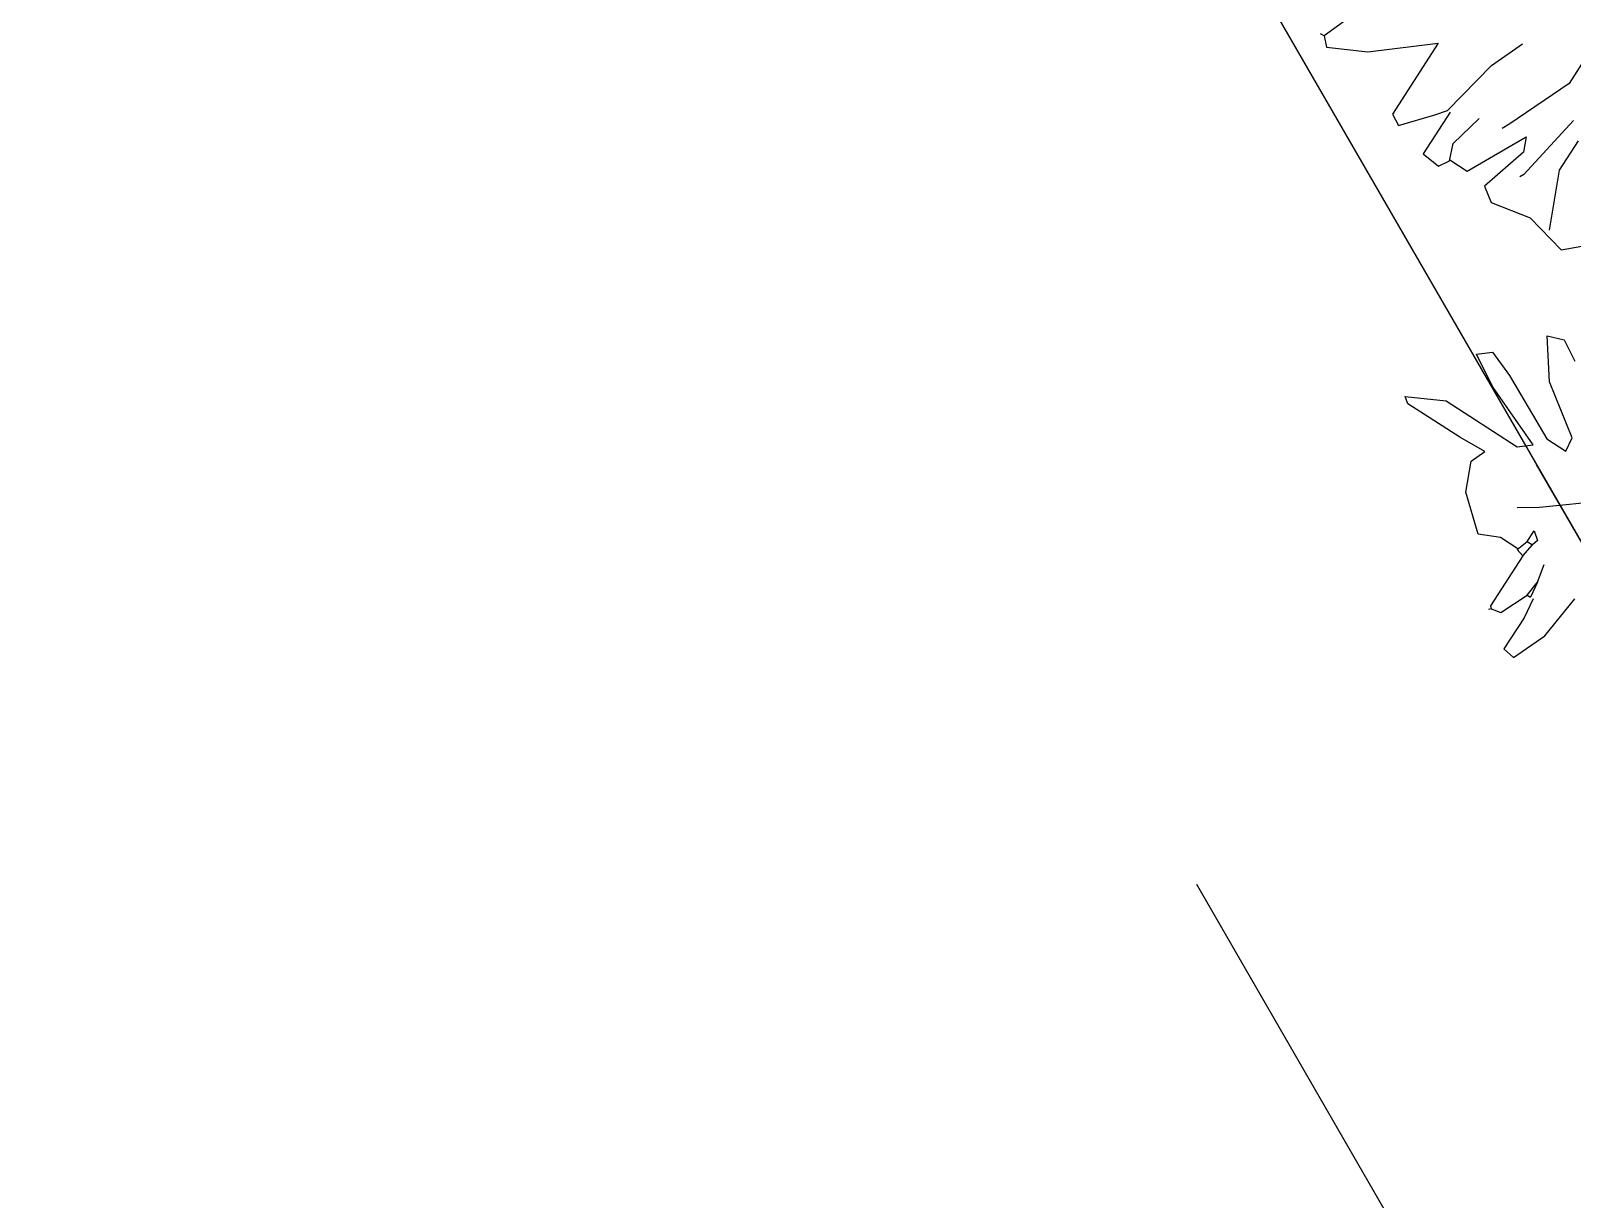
# Model space of a CAD drawing. Header units: metres. Extents: x 1769 to 3632, y 809 to 2652.
# Drawn here: x 2737.6868 to 2738.1456, y 1806.1554 to 1806.5032 of the extents above; entities that cross this region are included whole.
import ezdxf

# ---------------------------------------------------------------- set-up
doc = ezdxf.new("R2010")
doc.units = ezdxf.units.M
doc.header["$LTSCALE"] = 10
doc.linetypes.add('HIDDEN', pattern=[9.525, 6.35, -3.175])
for name, color, linetype in [('A-ELEV0', 7, 'Continuous'), ('A-FLOR-LEVL', 2, 'Continuous'), ('A-PROJ+', 1, 'HIDDEN'), ('L-PLNT', 66, 'Continuous')]:
    doc.layers.add(name, color=color, linetype=linetype)

# ---------------------------------------------------------------- blocks, each defined once
blk = doc.blocks.new('GARRA DE LEON')
at = {"layer": 'L-PLNT', "color": 65, "linetype": 'Continuous'}
for p, q in [((1269.9724, 335.1211), (1270.0304, 335.1833)), ((1269.9931, 335.0342), (1269.9724, 335.1211)), ((1270.1049, 335.0311), (1269.9931, 335.0797)), ((1269.9765, 334.9514), (1269.9931, 335.0342)), ((1270.1753, 335.0311), (1270.1049, 335.0311)), ((1270.2043, 335.0011), (1270.0593, 334.9762)), ((1270.0593, 334.9762), (1270.0511, 334.9721)), ((1269.9972, 334.9224), (1269.9765, 334.9514)), ((1270.0966, 334.9514), (1269.9972, 334.9224)), ((1270.0034, 334.8768), (1270.1256, 334.9389)), ((1270.1256, 334.9389), (1270.0966, 334.9514)), ((1270.2622, 334.9534), (1270.1297, 334.8975)), ((1270.3285, 334.9534), (1270.2622, 334.9534)), ((1270.1297, 334.8975), (1270.1132, 334.8892)), ((1270.0034, 334.8354), (1270.0034, 334.8768)), ((1269.9807, 334.823), (1270.0014, 334.8354)), ((1270.0014, 334.8354), (1270.0345, 334.823)), ((1270.0345, 334.823), (1270.1049, 334.8395)), ((1270.2084, 334.8023), (1270.2788, 334.8313)), ((1269.9848, 334.7836), (1269.9807, 334.823)), ((1270.0842, 334.7774), (1270.2084, 334.8023)), ((1270.0842, 334.7836), (1269.9848, 334.7836)), ((1270.0635, 334.7609), (1270.0842, 334.7774)), ((1270.0055, 334.7112), (1270.0635, 334.7609)), ((1270.0179, 334.6884), (1270.0055, 334.7112)), ((1270.1877, 334.6884), (1270.0179, 334.6884)), ((1270.0966, 334.5786), (1270.1877, 334.6884)), ((1270.0593, 334.5041), (1270.0966, 334.5786)), ((1270.0759, 334.4875), (1270.0593, 334.5041)), ((1270.1297, 334.5082), (1270.0759, 334.4875)), ((1270.0759, 334.4875), (1270.0759, 334.4793)), ((1270.8006, 333.1706), (1270.6101, 332.9304)), ((1270.3285, 333.0505), (1270.3989, 333.0795)), ((1270.3989, 333.0795), (1270.4942, 333.0899)), ((1270.3326, 333.0247), (1270.3285, 333.0505)), ((1270.4072, 333.0247), (1270.3326, 333.0247)), ((1270.3906, 332.9801), (1270.4486, 333.005)), ((1270.4486, 333.0195), (1270.4072, 333.0247)), ((1270.4486, 333.005), (1270.4486, 333.0133)), ((1270.4818, 333.0091), (1270.4486, 333.0133)), ((1270.4486, 333.005), (1270.4818, 333.0091)), ((1270.4818, 333.0091), (1270.519, 333.0009)), ((1270.3865, 332.9594), (1270.3906, 332.9801)), ((1270.3865, 332.9594), (1270.3824, 332.9553)), ((1270.3906, 332.9553), (1270.3865, 332.9594)), ((1270.5107, 332.9553), (1270.3906, 332.9553)), ((1270.5107, 332.9553), (1270.5397, 332.9594)), ((1270.5149, 332.9387), (1270.5107, 332.9553)), ((1270.5149, 332.9387), (1270.5397, 332.947)), ((1270.5522, 332.9636), (1270.5397, 332.9594)), ((1270.5397, 332.947), (1270.5397, 332.9594)), ((1270.5397, 332.947), (1270.5646, 332.947)), ((1270.5646, 332.947), (1270.5522, 332.9636)), ((1270.5169, 332.9387), (1270.5169, 332.8973)), ((1270.6101, 332.9304), (1270.5853, 332.8932)), ((1270.7343, 332.8683), (1270.7343, 332.9139)), ((1270.7343, 332.9139), (1270.7633, 332.9097)), ((1270.5169, 332.8973), (1270.4983, 332.8559)), ((1270.7633, 332.9097), (1270.8337, 332.8104)), ((1270.4983, 332.8559), (1270.5563, 332.7896)), ((1270.6888, 332.8269), (1270.7095, 332.8518)), ((1270.7095, 332.8518), (1270.7633, 332.7192)), ((1270.8006, 332.7358), (1270.7343, 332.8683)), ((1270.6888, 332.6571), (1270.6888, 332.8269)), ((1270.9207, 332.7896), (1270.8959, 332.8311)), ((1270.5563, 332.7896), (1270.6143, 332.7648)), ((1270.8337, 332.8104), (1270.9083, 332.7565)), ((1270.9083, 332.7565), (1270.9207, 332.7896)), ((1270.6143, 332.7648), (1270.6453, 332.7772)), ((1270.6453, 332.7772), (1270.6422, 332.7192)), ((1270.8213, 332.682), (1270.8006, 332.7358)), ((1270.6422, 332.7192), (1270.6422, 332.595)), ((1270.7633, 332.7192), (1270.8006, 332.6571)), ((1270.8006, 332.6571), (1270.8213, 332.682)), ((1270.6515, 332.5826), (1270.6888, 332.6571)), ((1270.6422, 332.595), (1270.6515, 332.5826))]:
    blk.add_line(p, q, dxfattribs=at)
blk = doc.blocks.new('RPA')
at = {"layer": 'A-FLOR-LEVL', "ltscale": 0.01}
blk.add_line((2754.2964, 1815.74202), (2754.29646, 1812.19199), dxfattribs=at)
at = {"layer": 'A-PROJ+', "ltscale": 0.01}
blk.add_lwpolyline([(2754.14643, 1815.74218), (2754.29642, 1815.74218), (2754.29644, 1812.19183), (2754.14644, 1812.19183)], close=True, dxfattribs=at)
at = {"layer": 'L-PLNT', "xscale": -0.1480433124992555, "yscale": 0.1480433124992555, "zscale": 0.1480433124992558, "rotation": 207.1846337181579}
for p in [(2564.42579, 1771.17395), (2564.44606, 1770.77914)]:
    blk.add_blockref('GARRA DE LEON', p, dxfattribs=at)

msp = doc.modelspace()

# ---------------------------------------------------------------- block references
at = {"layer": 'A-ELEV0', "ltscale": 0.01, "rotation": 29.99800635700696}
msp.add_blockref('RPA', (1259.184, -1140.7268), dxfattribs=at)

doc.saveas('drawing.dxf')
